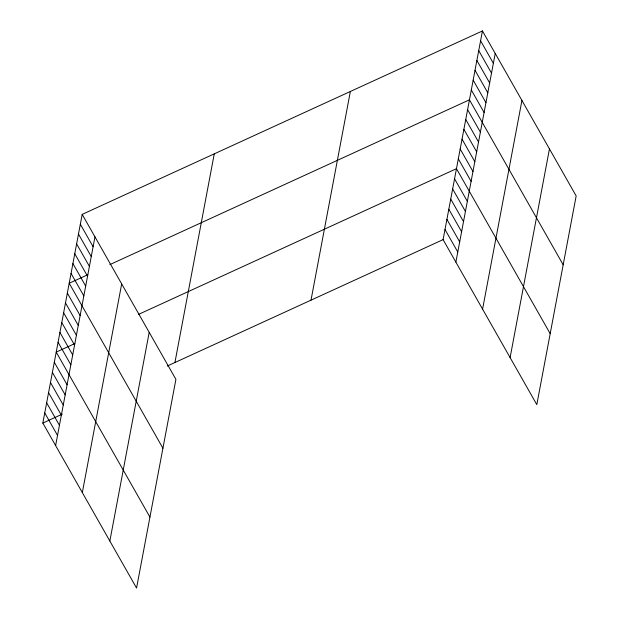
<?xml version="1.0" encoding="UTF-8"?>
<svg xmlns="http://www.w3.org/2000/svg" width="619" height="619" viewBox="0 0 619 619"><rect width="100%" height="100%" fill="white"/><g stroke="black" fill="none" stroke-linecap="round" stroke-linejoin="round"><path stroke-width="0.93" d="M82.188 214.383L175.912 379.37L136.559 588.05L42.835 423.063L82.188 214.383L482.441 30.95L576.165 195.937L536.812 404.617L443.088 239.63L482.441 30.95M55.617 445.572L94.97 236.884M82.327 492.585L121.68 283.904M109.849 541.029L149.202 332.349M174.922 362.533L214.267 153.852M311.009 300.169L350.354 91.48M455.87 262.139L495.223 53.451M482.58 309.152L521.933 100.471M510.102 357.596L549.455 148.916M87.828 274.712L69.204 283.247L162.929 448.233M109.842 264.623L469.457 99.814L563.182 264.8M74.845 343.576L56.213 352.11L149.937 517.097M138.347 314.475L456.466 168.678L550.19 333.664M42.835 423.063L62.31 414.142M167.3 366.022L443.088 239.63M480.584 40.784L493.366 63.293M478.727 50.626L491.517 73.127M476.878 60.461L489.66 82.969M475.021 70.303L487.803 92.804M473.164 80.137L485.946 102.646M471.307 89.979L484.097 112.48M467.6 109.656L480.383 132.157M465.743 119.49L478.526 141.991M463.886 129.332L476.676 151.833M462.037 139.167L474.819 161.667M460.18 149.001L472.962 171.509M458.323 158.843L471.105 181.344M454.555 178.814L467.345 201.322M452.644 188.95L465.434 211.458M450.733 199.086L463.515 221.594M448.821 209.222L461.604 231.73M446.91 219.358L459.693 241.867M444.999 229.494L457.781 252.003M80.331 224.217L93.113 246.726M78.474 234.059L91.256 256.56M76.624 243.894L89.407 266.402M74.767 253.736L87.55 276.236M72.91 263.57L85.693 286.079M71.053 273.412L83.836 295.913M67.347 293.089L80.13 315.589M65.49 302.923L78.273 325.432M63.633 312.765L76.416 335.266M61.776 322.6L74.566 345.1M59.927 332.434L72.709 354.942M58.07 342.276L70.852 364.777M54.302 362.247L67.084 384.755M52.391 372.383L65.173 394.891M50.479 382.519L63.262 405.027M48.568 392.655L61.351 415.163M46.657 402.791L59.439 425.299M44.746 412.927L57.528 435.436"/></g></svg>
